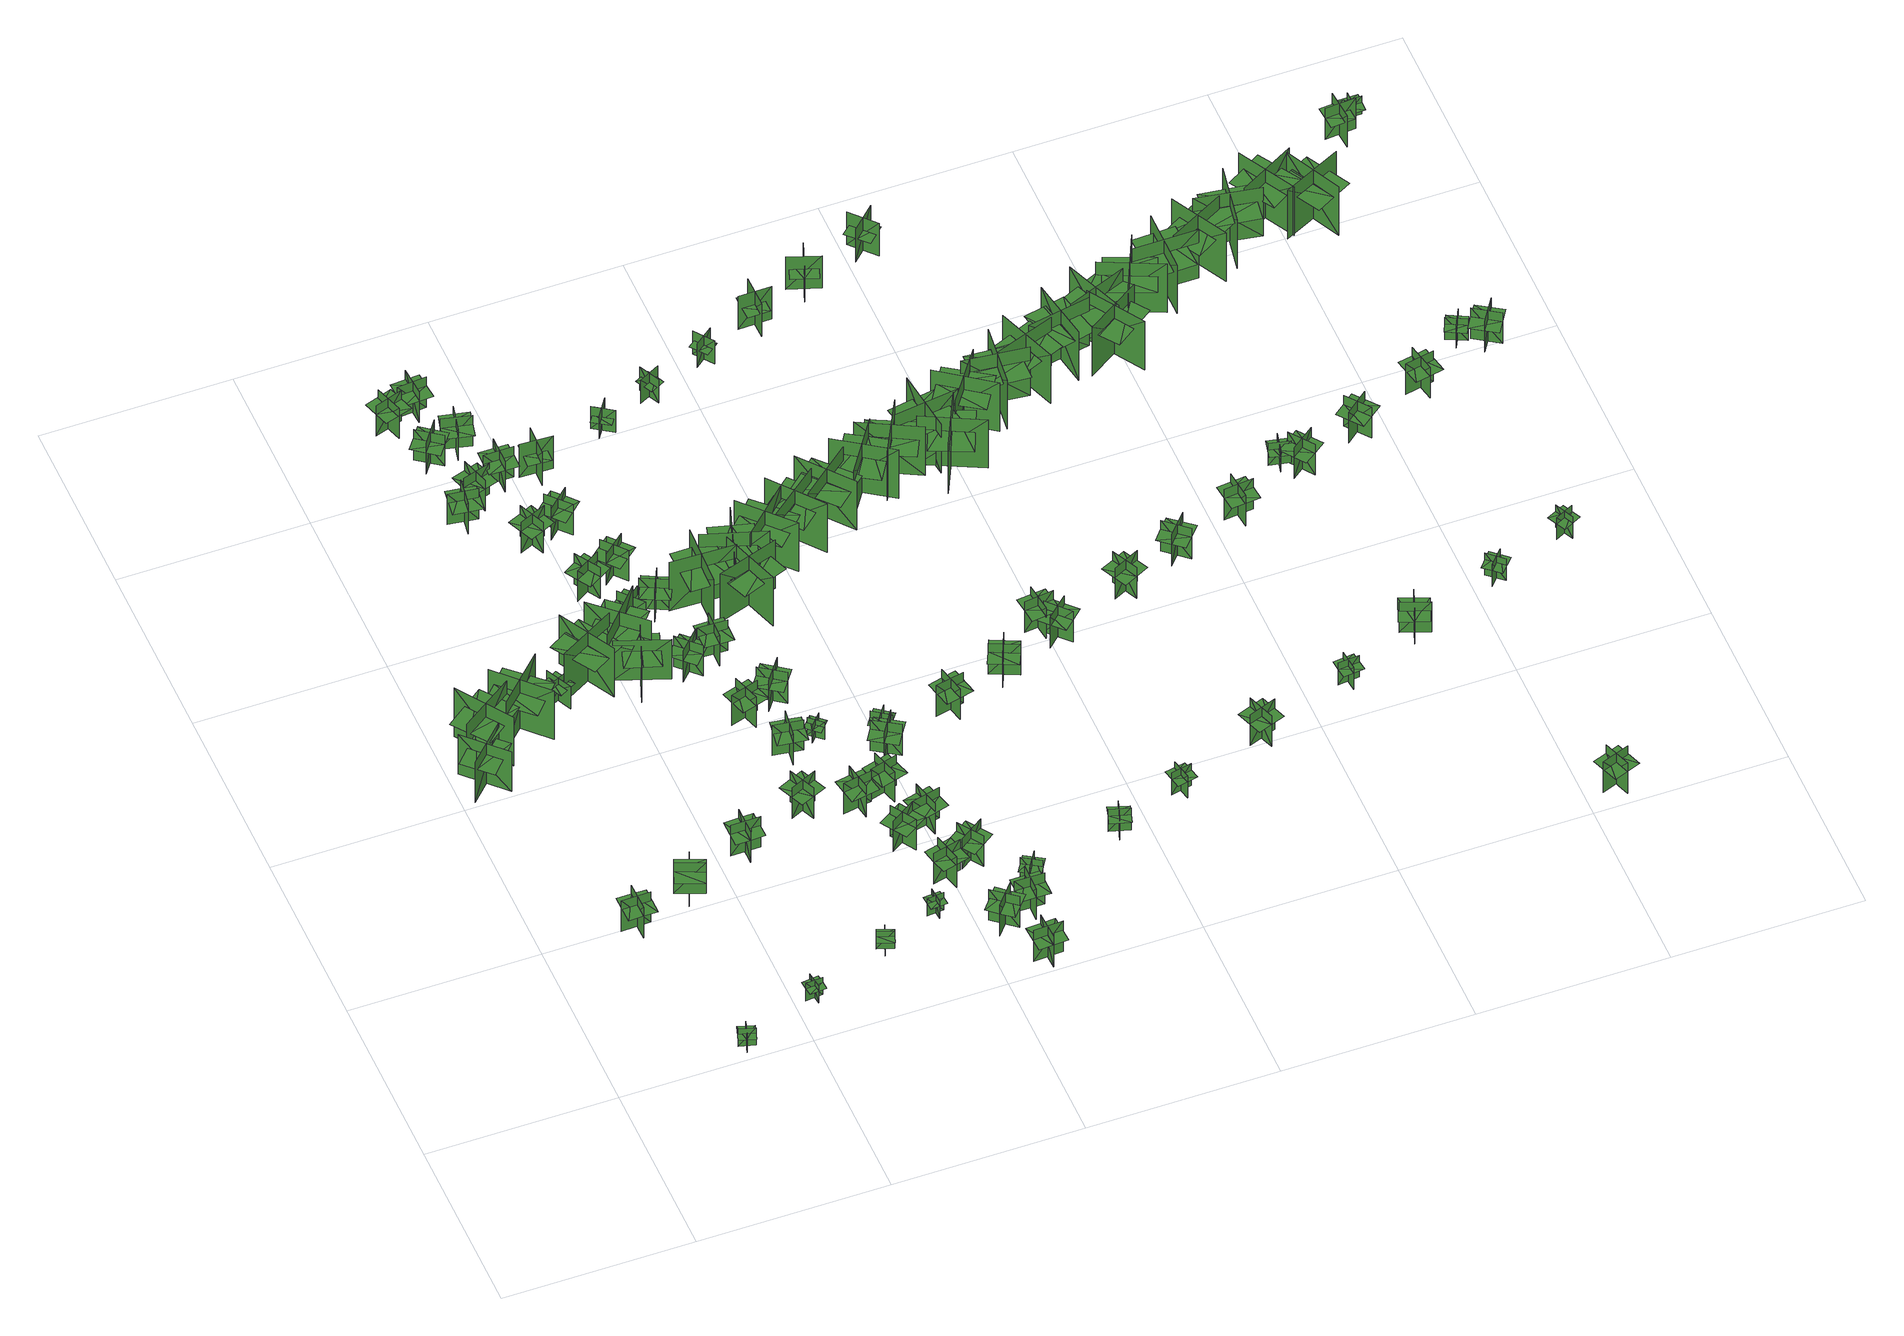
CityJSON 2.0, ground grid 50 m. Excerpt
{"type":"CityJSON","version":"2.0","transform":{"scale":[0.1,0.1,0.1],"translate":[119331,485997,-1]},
"CityObjects":{
"tree1":{"type":"SolitaryVegetationObject","geometry":[{"type":"MultiSurface","lod":"1","boundaries":[[[0,1,2]],[[0,2,3]],[[4,5,6]],[[4,6,7]],[[8,9,10]],[[8,10,11]],[[8,11,12]],[[8,12,13]]]}]},
"tree2":{"type":"SolitaryVegetationObject","geometry":[{"type":"MultiSurface","lod":"1","boundaries":[[[14,15,16]],[[14,16,17]],[[18,19,20]],[[18,20,21]],[[22,23,24]],[[22,24,25]],[[22,25,26]],[[22,26,27]]]}]},
"tree3":{"type":"SolitaryVegetationObject","geometry":[{"type":"MultiSurface","lod":"1","boundaries":[[[28,29,30]],[[28,30,31]],[[32,33,34]],[[32,34,35]],[[36,37,38]],[[36,38,39]],[[36,39,40]],[[36,40,41]]]}]},
"tree4":{"type":"SolitaryVegetationObject","geometry":[{"type":"MultiSurface","lod":"1","boundaries":[[[42,43,44]],[[42,44,45]],[[46,47,48]],[[46,48,49]],[[50,51,52]],[[50,52,53]],[[50,53,54]],[[50,54,55]]]}]},
"tree5":{"type":"SolitaryVegetationObject","geometry":[{"type":"MultiSurface","lod":"1","boundaries":[[[56,57,58]],[[56,58,59]],[[60,61,62]],[[60,62,63]],[[64,65,66]],[[64,66,67]],[[64,67,68]],[[64,68,69]]]}]},
"tree6":{"type":"SolitaryVegetationObject","geometry":[{"type":"MultiSurface","lod":"1","boundaries":[[[70,71,72]],[[70,72,73]],[[74,75,76]],[[74,76,77]],[[78,79,80]],[[78,80,81]],[[78,81,82]],[[78,82,83]]]}]},
"tree7":{"type":"SolitaryVegetationObject","geometry":[{"type":"MultiSurface","lod":"1","boundaries":[[[84,85,86]],[[84,86,87]],[[88,89,90]],[[88,90,91]],[[92,93,94]],[[92,94,95]],[[92,95,96]],[[92,96,97]]]}]},
"tree8":{"type":"SolitaryVegetationObject","geometry":[{"type":"MultiSurface","lod":"1","boundaries":[[[98,99,100]],[[98,100,101]],[[102,103,104]],[[102,104,105]],[[106,107,108]],[[106,108,109]],[[106,109,110]],[[106,110,111]]]}]},
"tree9":{"type":"SolitaryVegetationObject","geometry":[{"type":"MultiSurface","lod":"1","boundaries":[[[112,113,114]],[[112,114,115]],[[116,117,118]],[[116,118,119]],[[120,121,122]],[[120,122,123]],[[120,123,124]],[[120,124,125]]]}]},
"tree10":{"type":"SolitaryVegetationObject","geometry":[{"type":"MultiSurface","lod":"1","boundaries":[[[126,127,128]],[[126,128,129]],[[130,131,132]],[[130,132,133]],[[134,135,136]],[[134,136,137]],[[134,137,138]],[[134,138,139]]]}]},
"tree11":{"type":"SolitaryVegetationObject","geometry":[{"type":"MultiSurface","lod":"1","boundaries":[[[140,141,142]],[[140,142,143]],[[144,145,146]],[[144,146,147]],[[148,149,150]],[[148,150,151]],[[148,151,152]],[[148,152,153]]]}]},
"tree12":{"type":"SolitaryVegetationObject","geometry":[{"type":"MultiSurface","lod":"1","boundaries":[[[154,155,156]],[[154,156,157]],[[158,159,160]],[[158,160,161]],[[162,163,164]],[[162,164,165]],[[162,165,166]],[[162,166,167]]]}]},
"tree13":{"type":"SolitaryVegetationObject","geometry":[{"type":"MultiSurface","lod":"1","boundaries":[[[168,169,170]],[[168,170,171]],[[172,173,174]],[[172,174,175]],[[176,177,178]],[[176,178,179]],[[176,179,180]],[[176,180,181]]]}]},
"tree14":{"type":"SolitaryVegetationObject","geometry":[{"type":"MultiSurface","lod":"1","boundaries":[[[182,183,184]],[[182,184,185]],[[186,187,188]],[[186,188,189]],[[190,191,192]],[[190,192,193]],[[190,193,194]],[[190,194,195]]]}]},
"tree15":{"type":"SolitaryVegetationObject","geometry":[{"type":"MultiSurface","lod":"1","boundaries":[[[196,197,198]],[[196,198,199]],[[200,201,202]],[[200,202,203]],[[204,205,206]],[[204,206,207]],[[204,207,208]],[[204,208,209]]]}]},
"tree16":{"type":"SolitaryVegetationObject","geometry":[{"type":"MultiSurface","lod":"1","boundaries":[[[210,211,212]],[[210,212,213]],[[214,215,216]],[[214,216,217]],[[218,219,220]],[[218,220,221]],[[218,221,222]],[[218,222,223]]]}]},
"tree17":{"type":"SolitaryVegetationObject","geometry":[{"type":"MultiSurface","lod":"1","boundaries":[[[224,225,226]],[[224,226,227]],[[228,229,230]],[[228,230,231]],[[232,233,234]],[[232,234,235]],[[232,235,236]],[[232,236,237]]]}]},
"tree18":{"type":"SolitaryVegetationObject","geometry":[{"type":"MultiSurface","lod":"1","boundaries":[[[238,239,240]],[[238,240,241]],[[242,243,244]],[[242,244,245]],[[246,247,248]],[[246,248,249]],[[246,249,250]],[[246,250,251]]]}]},
"tree19":{"type":"SolitaryVegetationObject","geometry":[{"type":"MultiSurface","lod":"1","boundaries":[[[252,253,254]],[[252,254,255]],[[256,257,258]],[[256,258,259]],[[260,261,262]],[[260,262,263]],[[260,263,264]],[[260,264,265]]]}]},
"tree20":{"type":"SolitaryVegetationObject","geometry":[{"type":"MultiSurface","lod":"1","boundaries":[[[266,267,268]],[[266,268,269]],[[270,271,272]],[[270,272,273]],[[274,275,276]],[[274,276,277]],[[274,277,278]],[[274,278,279]]]}]},
"tree21":{"type":"SolitaryVegetationObject","geometry":[{"type":"MultiSurface","lod":"1","boundaries":[[[280,281,282]],[[280,282,283]],[[284,285,286]],[[284,286,287]],[[288,289,290]],[[288,290,291]],[[288,291,292]],[[288,292,293]]]}]},
"tree22":{"type":"SolitaryVegetationObject","geometry":[{"type":"MultiSurface","lod":"1","boundaries":[[[294,295,296]],[[294,296,297]],[[298,299,300]],[[298,300,301]],[[302,303,304]],[[302,304,305]],[[302,305,306]],[[302,306,307]]]}]},
"tree23":{"type":"SolitaryVegetationObject","geometry":[{"type":"MultiSurface","lod":"1","boundaries":[[[308,309,310]],[[308,310,311]],[[312,313,314]],[[312,314,315]],[[316,317,318]],[[316,318,319]],[[316,319,320]],[[316,320,321]]]}]},
"tree24":{"type":"SolitaryVegetationObject","geometry":[{"type":"MultiSurface","lod":"1","boundaries":[[[322,323,324]],[[322,324,325]],[[326,327,328]],[[326,328,329]],[[330,331,332]],[[330,332,333]],[[330,333,334]],[[330,334,335]]]}]},
"tree25":{"type":"SolitaryVegetationObject","geometry":[{"type":"MultiSurface","lod":"1","boundaries":[[[336,337,338]],[[336,338,339]],[[340,341,342]],[[340,342,343]],[[344,345,346]],[[344,346,347]],[[344,347,348]],[[344,348,349]]]}]},
"tree26":{"type":"SolitaryVegetationObject","geometry":[{"type":"MultiSurface","lod":"1","boundaries":[[[350,351,352]],[[350,352,353]],[[354,355,356]],[[354,356,357]],[[358,359,360]],[[358,360,361]],[[358,361,362]],[[358,362,363]]]}]},
"tree27":{"type":"SolitaryVegetationObject","geometry":[{"type":"MultiSurface","lod":"1","boundaries":[[[364,365,366]],[[364,366,367]],[[368,369,370]],[[368,370,371]],[[372,373,374]],[[372,374,375]],[[372,375,376]],[[372,376,377]]]}]},
"tree28":{"type":"SolitaryVegetationObject","geometry":[{"type":"MultiSurface","lod":"1","boundaries":[[[378,379,380]],[[378,380,381]],[[382,383,384]],[[382,384,385]],[[386,387,388]],[[386,388,389]],[[386,389,390]],[[386,390,391]]]}]},
"tree29":{"type":"SolitaryVegetationObject","geometry":[{"type":"MultiSurface","lod":"1","boundaries":[[[392,393,394]],[[392,394,395]],[[396,397,398]],[[396,398,399]],[[400,401,402]],[[400,402,403]],[[400,403,404]],[[400,404,405]]]}]},
"tree30":{"type":"SolitaryVegetationObject","geometry":[{"type":"MultiSurface","lod":"1","boundaries":[[[406,407,408]],[[406,408,409]],[[410,411,412]],[[410,412,413]],[[414,415,416]],[[414,416,417]],[[414,417,418]],[[414,418,419]]]}]},
"tree31":{"type":"SolitaryVegetationObject","geometry":[{"type":"MultiSurface","lod":"1","boundaries":[[[420,421,422]],[[420,422,423]],[[424,425,426]],[[424,426,427]],[[428,429,430]],[[428,430,431]],[[428,431,432]],[[428,432,433]]]}]},
"tree32":{"type":"SolitaryVegetationObject","geometry":[{"type":"MultiSurface","lod":"1","boundaries":[[[434,435,436]],[[434,436,437]],[[438,439,440]],[[438,440,441]],[[442,443,444]],[[442,444,445]],[[442,445,446]],[[442,446,447]]]}]},
"tree33":{"type":"SolitaryVegetationObject","geometry":[{"type":"MultiSurface","lod":"1","boundaries":[[[448,449,450]],[[448,450,451]],[[452,453,454]],[[452,454,455]],[[456,457,458]],[[456,458,459]],[[456,459,460]],[[456,460,461]]]}]},
"tree34":{"type":"SolitaryVegetationObject","geometry":[{"type":"MultiSurface","lod":"1","boundaries":[[[462,463,464]],[[462,464,465]],[[466,467,468]],[[466,468,469]],[[470,471,472]],[[470,472,473]],[[470,473,474]],[[470,474,475]]]}]},
"tree35":{"type":"SolitaryVegetationObject","geometry":[{"type":"MultiSurface","lod":"1","boundaries":[[[476,477,478]],[[476,478,479]],[[480,481,482]],[[480,482,483]],[[484,485,486]],[[484,486,487]],[[484,487,488]],[[484,488,489]]]}]},
"tree36":{"type":"SolitaryVegetationObject","geometry":[{"type":"MultiSurface","lod":"1","boundaries":[[[490,491,492]],[[490,492,493]],[[494,495,496]],[[494,496,497]],[[498,499,500]],[[498,500,501]],[[498,501,502]],[[498,502,503]]]}]},
"tree37":{"type":"SolitaryVegetationObject","geometry":[{"type":"MultiSurface","lod":"1","boundaries":[[[504,505,506]],[[504,506,507]],[[508,509,510]],[[508,510,511]],[[512,513,514]],[[512,514,515]],[[512,515,516]],[[512,516,517]]]}]},
"tree38":{"type":"SolitaryVegetationObject","geometry":[{"type":"MultiSurface","lod":"1","boundaries":[[[518,519,520]],[[518,520,521]],[[522,523,524]],[[522,524,525]],[[526,527,528]],[[526,528,529]],[[526,529,530]],[[526,530,531]]]}]},
"tree39":{"type":"SolitaryVegetationObject","geometry":[{"type":"MultiSurface","lod":"1","boundaries":[[[532,533,534]],[[532,534,535]],[[536,537,538]],[[536,538,539]],[[540,541,542]],[[540,542,543]],[[540,543,544]],[[540,544,545]]]}]},
"tree40":{"type":"SolitaryVegetationObject","geometry":[{"type":"MultiSurface","lod":"1","boundaries":[[[546,547,548]],[[546,548,549]],[[550,551,552]],[[550,552,553]],[[554,555,556]],[[554,556,557]],[[554,557,558]],[[554,558,559]]]}]},
"tree41":{"type":"SolitaryVegetationObject","geometry":[{"type":"MultiSurface","lod":"1","boundaries":[[[560,561,562]],[[560,562,563]],[[564,565,566]],[[564,566,567]],[[568,569,570]],[[568,570,571]],[[568,571,572]],[[568,572,573]]]}]},
"tree42":{"type":"SolitaryVegetationObject","geometry":[{"type":"MultiSurface","lod":"1","boundaries":[[[574,575,576]],[[574,576,577]],[[578,579,580]],[[578,580,581]],[[582,583,584]],[[582,584,585]],[[582,585,586]],[[582,586,587]]]}]},
"tree43":{"type":"SolitaryVegetationObject","geometry":[{"type":"MultiSurface","lod":"1","boundaries":[[[588,589,590]],[[588,590,591]],[[592,593,594]],[[592,594,595]],[[596,597,598]],[[596,598,599]],[[596,599,600]],[[596,600,601]]]}]},
"tree44":{"type":"SolitaryVegetationObject","geometry":[{"type":"MultiSurface","lod":"1","boundaries":[[[602,603,604]],[[602,604,605]],[[606,607,608]],[[606,608,609]],[[610,611,612]],[[610,612,613]],[[610,613,614]],[[610,614,615]]]}]},
"tree45":{"type":"SolitaryVegetationObject","geometry":[{"type":"MultiSurface","lod":"1","boundaries":[[[616,617,618]],[[616,618,619]],[[620,621,622]],[[620,622,623]],[[624,625,626]],[[624,626,627]],[[624,627,628]],[[624,628,629]]]}]},
"tree46":{"type":"SolitaryVegetationObject","geometry":[{"type":"MultiSurface","lod":"1","boundaries":[[[630,631,632]],[[630,632,633]],[[634,635,636]],[[634,636,637]],[[638,639,640]],[[638,640,641]],[[638,641,642]],[[638,642,643]]]}]},
"tree47":{"type":"SolitaryVegetationObject","geometry":[{"type":"MultiSurface","lod":"1","boundaries":[[[644,645,646]],[[644,646,647]],[[648,649,650]],[[648,650,651]],[[652,653,654]],[[652,654,655]],[[652,655,656]],[[652,656,657]]]}]},
"tree48":{"type":"SolitaryVegetationObject","geometry":[{"type":"MultiSurface","lod":"1","boundaries":[[[658,659,660]],[[658,660,661]],[[662,663,664]],[[662,664,665]],[[666,667,668]],[[666,668,669]],[[666,669,670]],[[666,670,671]]]}]},
"tree49":{"type":"SolitaryVegetationObject","geometry":[{"type":"MultiSurface","lod":"1","boundaries":[[[672,673,674]],[[672,674,675]],[[676,677,678]],[[676,678,679]],[[680,681,682]],[[680,682,683]],[[680,683,684]],[[680,684,685]]]}]},
"tree50":{"type":"SolitaryVegetationObject","geometry":[{"type":"MultiSurface","lod":"1","boundaries":[[[686,687,688]],[[686,688,689]],[[690,691,692]],[[690,692,693]],[[694,695,696]],[[694,696,697]],[[694,697,698]],[[694,698,699]]]}]},
"tree51":{"type":"SolitaryVegetationObject","geometry":[{"type":"MultiSurface","lod":"1","boundaries":[[[700,701,702]],[[700,702,703]],[[704,705,706]],[[704,706,707]],[[708,709,710]],[[708,710,711]],[[708,712,713]],[[708,713,709]]]}]},
"tree52":{"type":"SolitaryVegetationObject","geometry":[{"type":"MultiSurface","lod":"1","boundaries":[[[714,715,716]],[[714,716,717]],[[718,719,720]],[[718,720,721]],[[722,723,724]],[[722,724,725]],[[722,725,726]],[[722,726,727]]]}]},
"tree53":{"type":"SolitaryVegetationObject","geometry":[{"type":"MultiSurface","lod":"1","boundaries":[[[728,729,730]],[[728,730,731]],[[732,733,734]],[[732,734,735]],[[736,737,738]],[[736,738,739]],[[736,739,740]],[[736,740,741]]]}]},
"tree54":{"type":"SolitaryVegetationObject","geometry":[{"type":"MultiSurface","lod":"1","boundaries":[[[742,743,744]],[[742,744,745]],[[746,747,748]],[[746,748,749]],[[750,751,752]],[[750,752,753]],[[750,753,754]],[[750,754,755]]]}]},
"tree55":{"type":"SolitaryVegetationObject","geometry":[{"type":"MultiSurface","lod":"1","boundaries":[[[756,757,758]],[[756,758,759]],[[760,761,762]],[[760,762,763]],[[764,765,766]],[[764,766,767]],[[764,767,768]],[[764,768,769]]]}]},
"tree56":{"type":"SolitaryVegetationObject","geometry":[{"type":"MultiSurface","lod":"1","boundaries":[[[770,771,772]],[[770,772,773]],[[774,775,776]],[[774,776,777]],[[778,779,780]],[[778,780,781]],[[778,781,782]],[[778,782,783]]]}]},
"tree57":{"type":"SolitaryVegetationObject","geometry":[{"type":"MultiSurface","lod":"1","boundaries":[[[784,785,786]],[[784,786,787]],[[788,789,790]],[[788,790,791]],[[792,793,794]],[[792,794,795]],[[792,795,796]],[[792,796,797]]]}]},
"tree58":{"type":"SolitaryVegetationObject","geometry":[{"type":"MultiSurface","lod":"1","boundaries":[[[798,799,800]],[[798,800,801]],[[802,803,804]],[[802,804,805]],[[806,807,808]],[[806,808,809]],[[806,809,810]],[[806,810,811]]]}]},
"tree59":{"type":"SolitaryVegetationObject","geometry":[{"type":"MultiSurface","lod":"1","boundaries":[[[812,813,814]],[[812,814,815]],[[816,817,818]],[[816,818,819]],[[820,821,822]],[[820,822,823]],[[820,823,824]],[[820,824,825]]]}]},
"tree60":{"type":"SolitaryVegetationObject","geometry":[{"type":"MultiSurface","lod":"1","boundaries":[[[826,827,828]],[[826,828,829]],[[830,831,832]],[[830,832,833]],[[834,835,836]],[[834,836,837]],[[834,837,838]],[[834,838,839]]]}]},
"tree61":{"type":"SolitaryVegetationObject","geometry":[{"type":"MultiSurface","lod":"1","boundaries":[[[840,841,842]],[[840,842,843]],[[844,845,846]],[[844,846,847]],[[848,849,850]],[[848,850,851]],[[848,851,852]],[[848,852,853]]]}]},
"tree62":{"type":"SolitaryVegetationObject","geometry":[{"type":"MultiSurface","lod":"1","boundaries":[[[854,855,856]],[[854,856,857]],[[858,859,860]],[[858,860,861]],[[862,863,864]],[[862,864,865]],[[862,865,866]],[[862,866,867]]]}]},
"tree63":{"type":"SolitaryVegetationObject","geometry":[{"type":"MultiSurface","lod":"1","boundaries":[[[868,869,870]],[[868,870,871]],[[872,873,874]],[[872,874,875]],[[876,877,878]],[[876,878,879]],[[876,879,880]],[[876,880,881]]]}]},
"tree64":{"type":"SolitaryVegetationObject","geometry":[{"type":"MultiSurface","lod":"1","boundaries":[[[882,883,884]],[[882,884,885]],[[886,887,888]],[[886,888,889]],[[890,891,892]],[[890,892,893]],[[890,893,894]],[[890,894,895]]]}]},
"tree65":{"type":"SolitaryVegetationObject","geometry":[{"type":"MultiSurface","lod":"1","boundaries":[[[896,897,898]],[[896,898,899]],[[900,901,902]],[[900,902,903]],[[904,905,906]],[[904,906,907]],[[904,907,908]],[[904,908,909]]]}]},
"tree66":{"type":"SolitaryVegetationObject","geometry":[{"type":"MultiSurface","lod":"1","boundaries":[[[910,911,912]],[[910,912,913]],[[914,915,916]],[[914,916,917]],[[918,919,920]],[[918,920,921]],[[918,921,922]],[[918,922,923]]]}]},
"tree67":{"type":"SolitaryVegetationObject","geometry":[{"type":"MultiSurface","lod":"1","boundaries":[[[924,925,926]],[[924,926,927]],[[928,929,930]],[[928,930,931]],[[932,933,934]],[[932,934,935]],[[932,935,936]],[[932,936,937]]]}]},
"tree68":{"type":"SolitaryVegetationObject","geometry":[{"type":"MultiSurface","lod":"1","boundaries":[[[938,939,940]],[[938,940,941]],[[942,943,944]],[[942,944,945]],[[946,947,948]],[[946,948,949]],[[946,949,950]],[[946,950,951]]]}]},
"tree69":{"type":"SolitaryVegetationObject","geometry":[{"type":"MultiSurface","lod":"1","boundaries":[[[952,953,954]],[[952,954,955]],[[956,957,958]],[[956,958,959]],[[960,961,962]],[[960,962,963]],[[960,963,964]],[[960,964,965]]]}]},
"tree70":{"type":"SolitaryVegetationObject","geometry":[{"type":"MultiSurface","lod":"1","boundaries":[[[966,967,968]],[[966,968,969]],[[970,971,972]],[[970,972,973]],[[974,975,976]],[[974,976,977]],[[974,977,978]],[[974,978,979]]]}]},
"tree71":{"type":"SolitaryVegetationObject","geometry":[{"type":"MultiSurface","lod":"1","boundaries":[[[980,981,982]],[[980,982,983]],[[984,985,986]],[[984,986,987]],[[988,989,990]],[[988,990,991]],[[988,991,992]],[[988,992,993]]]}]},
"tree72":{"type":"SolitaryVegetationObject","geometry":[{"type":"MultiSurface","lod":"1","boundaries":[[[994,995,996]],[[994,996,997]],[[998,999,1000]],[[998,1000,1001]],[[1002,1003,1004]],[[1002,1004,1005]],[[1002,1005,1006]],[[1002,1006,1007]]]}]},
"tree73":{"type":"SolitaryVegetationObject","geometry":[{"type":"MultiSurface","lod":"1","boundaries":[[[1008,1009,1010]],[[1008,1010,1011]],[[1012,1013,1014]],[[1012,1014,1015]],[[1016,1017,1018]],[[1016,1018,1019]],[[1016,1019,1020]],[[1016,1020,1021]]]}]},
"tree74":{"type":"SolitaryVegetationObject","geometry":[{"type":"MultiSurface","lod":"1","boundaries":[[[1022,1023,1024]],[[1022,1024,1025]],[[1026,1027,1028]],[[1026,1028,1029]],[[1030,1031,1032]],[[1030,1032,1033]],[[1030,1033,1034]],[[1030,1034,1035]]]}]},
"tree75":{"type":"SolitaryVegetationObject","geometry":[{"type":"MultiSurface","lod":"1","boundaries":[[[1036,1037,1038]],[[1036,1038,1039]],[[1040,1041,1042]],[[1040,1042,1043]],[[1044,1045,1046]],[[1044,1046,1047]],[[1044,1047,1048]],[[1044,1048,1049]]]}]},
"tree76":{"type":"SolitaryVegetationObject","geometry":[{"type":"MultiSurface","lod":"1","boundaries":[[[1050,1051,1052]],[[1050,1052,1053]],[[1054,1055,1056]],[[1054,1056,1057]],[[1058,1059,1060]],[[1058,1060,1061]],[[1058,1061,1062]],[[1058,1062,1063]]]}]},
"tree77":{"type":"SolitaryVegetationObject","geometry":[{"type":"MultiSurface","lod":"1","boundaries":[[[1064,1065,1066]],[[1064,1066,1067]],[[1068,1069,1070]],[[1068,1070,1071]],[[1072,1073,1074]],[[1072,1074,1075]],[[1072,1075,1076]],[[1072,1076,1077]]]}]},
"tree78":{"type":"SolitaryVegetationObject","geometry":[{"type":"MultiSurface","lod":"1","boundaries":[[[1078,1079,1080]],[[1078,1080,1081]],[[1082,1083,1084]],[[1082,1084,1085]],[[1086,1087,1088]],[[1086,1088,1089]],[[1086,1089,1090]],[[1086,1090,1091]]]}]},
"tree79":{"type":"SolitaryVegetationObject","geometry":[{"type":"MultiSurface","lod":"1","boundaries":[[[1092,1093,1094]],[[1092,1094,1095]],[[1096,1097,1098]],[[1096,1098,1099]],[[1100,1101,1102]],[[1100,1102,1103]],[[1100,1103,1104]],[[1100,1104,1105]]]}]},
"tree80":{"type":"SolitaryVegetationObject","geometry":[{"type":"MultiSurface","lod":"1","boundaries":[[[1106,1107,1108]],[[1106,1108,1109]],[[1110,1111,1112]],[[1110,1112,1113]],[[1114,1115,1116]],[[1114,1116,1117]],[[1114,1117,1118]],[[1114,1118,1119]]]}]},
"tree81":{"type":"SolitaryVegetationObject","geometry":[{"type":"MultiSurface","lod":"1","boundaries":[[[1120,1121,1122]],[[1120,1122,1123]],[[1124,1125,1126]],[[1124,1126,1127]],[[1128,1129,1130]],[[1128,1130,1131]],[[1128,1131,1132]],[[1128,1132,1133]]]}]},
"tree82":{"type":"SolitaryVegetationObject","geometry":[{"type":"MultiSurface","lod":"1","boundaries":[[[1134,1135,1136]],[[1134,1136,1137]],[[1138,1139,1140]],[[1138,1140,1141]],[[1142,1143,1144]],[[1142,1144,1145]],[[1142,1145,1146]],[[1142,1146,1147]]]}]},
"tree83":{"type":"SolitaryVegetationObject","geometry":[{"type":"MultiSurface","lod":"1","boundaries":[[[1148,1149,1150]],[[1148,1150,1151]],[[1152,1153,1154]],[[1152,1154,1155]],[[1156,1157,1158]],[[1156,1158,1159]],[[1156,1159,1160]],[[1156,1160,1161]]]}]},
"tree84":{"type":"SolitaryVegetationObject","geometry":[{"type":"MultiSurface","lod":"1","boundaries":[[[1162,1163,1164]],[[1162,1164,1165]],[[1166,1167,1168]],[[1166,1168,1169]],[[1170,1171,1172]],[[1170,1172,1173]],[[1170,1173,1174]],[[1170,1174,1175]]]}]},
"tree85":{"type":"SolitaryVegetationObject","geometry":[{"type":"MultiSurface","lod":"1","boundaries":[[[1176,1177,1178]],[[1176,1178,1179]],[[1180,1181,1182]],[[1180,1182,1183]],[[1184,1185,1186]],[[1184,1186,1187]],[[1184,1187,1188]],[[1184,1188,1189]]]}]},
"tree86":{"type":"SolitaryVegetationObject","geometry":[{"type":"MultiSurface","lod":"1","boundaries":[[[1190,1191,1192]],[[1190,1192,1193]],[[1194,1195,1196]],[[1194,1196,1197]],[[1198,1199,1200]],[[1198,1200,1201]],[[1198,1201,1202]],[[1198,1202,1203]]]}]},
"tree87":{"type":"SolitaryVegetationObject","geometry":[{"type":"MultiSurface","lod":"1","boundaries":[[[1204,1205,1206]],[[1204,1206,1207]],[[1208,1209,1210]],[[1208,1210,1211]],[[1212,1213,1214]],[[1212,1214,1215]],[[1212,1215,1216]],[[1212,1216,1217]]]}]},
"tree88":{"type":"SolitaryVegetationObject","geometry":[{"type":"MultiSurface","lod":"1","boundaries":[[[1218,1219,1220]],[[1218,1220,1221]],[[1222,1223,1224]],[[1222,1224,1225]],[[1226,1227,1228]],[[1226,1228,1229]],[[1226,1229,1230]],[[1226,1230,1231]]]}]},
"tree89":{"type":"SolitaryVegetationObject","geometry":[{"type":"MultiSurface","lod":"1","boundaries":[[[1232,1233,1234]],[[1232,1234,1235]],[[1236,1237,1238]],[[1236,1238,1239]],[[1240,1241,1242]],[[1240,1242,1243]],[[1240,1243,1244]],[[1240,1244,1245]]]}]},
"tree90":{"type":"SolitaryVegetationObject","geometry":[{"type":"MultiSurface","lod":"1","boundaries":[[[1246,1247,1248]],[[1246,1248,1249]],[[1250,1251,1252]],[[1250,1252,1253]],[[1254,1255,1256]],[[1254,1256,1257]],[[1254,1257,1258]],[[1254,1258,1259]]]}]},
"tree91":{"type":"SolitaryVegetationObject","geometry":[{"type":"MultiSurface","lod":"1","boundaries":[[[1260,1261,1262]],[[1260,1262,1263]],[[1264,1265,1266]],[[1264,1266,1267]],[[1268,1269,1270]],[[1268,1270,1271]],[[1268,1271,1272]],[[1268,1272,1273]]]}]},
"tree92":{"type":"SolitaryVegetationObject","geometry":[{"type":"MultiSurface","lod":"1","boundaries":[[[1274,1275,1276]],[[1274,1276,1277]],[[1278,1279,1280]],[[1278,1280,1281]],[[1282,1283,1284]],[[1282,1284,1285]],[[1282,1285,1286]],[[1282,1286,1287]]]}]},
"tree93":{"type":"SolitaryVegetationObject","geometry":[{"type":"MultiSurface","lod":"1","boundaries":[[[1288,1289,1290]],[[1288,1290,1291]],[[1292,1293,1294]],[[1292,1294,1295]],[[1296,1297,1298]],[[1296,1298,1299]],[[1296,1299,1300]],[[1296,1300,1301]]]}]},
"tree94":{"type":"SolitaryVegetationObject","geometry":[{"type":"MultiSurface","lod":"1","boundaries":[[[1302,1303,1304]],[[1302,1304,1305]],[[1306,1307,1308]],[[1306,1308,1309]],[[1310,1311,1312]],[[1310,1312,1313]],[[1310,1313,1314]],[[1310,1314,1315]]]}]},
"tree95":{"type":"SolitaryVegetationObject","geometry":[{"type":"MultiSurface","lod":"1","boundaries":[[[1316,1317,1318]],[[1316,1318,1319]],[[1320,1321,1322]],[[1320,1322,1323]],[[1324,1325,1326]],[[1324,1326,1327]],[[1324,1327,1328]],[[1324,1328,1329]]]}]},
"tree96":{"type":"SolitaryVegetationObject","geometry":[{"type":"MultiSurface","lod":"1","boundaries":[[[1330,1331,1332]],[[1330,1332,1333]],[[1334,1335,1336]],[[1334,1336,1337]],[[1338,1339,1340]],[[1338,1340,1341]],[[1338,1341,1342]],[[1338,1342,1343]]]}]},
"tree97":{"type":"SolitaryVegetationObject","geometry":[{"type":"MultiSurface","lod":"1","boundaries":[[[1344,1345,1346]],[[1344,1346,1347]],[[1348,1349,1350]],[[1348,1350,1351]],[[1352,1353,1354]],[[1352,1354,1355]],[[1352,1355,1356]],[[1352,1356,1357]]]}]},
"tree98":{"type":"SolitaryVegetationObject","geometry":[{"type":"MultiSurface","lod":"1","boundaries":[[[1358,1359,1360]],[[1358,1360,1361]],[[1362,1363,1364]],[[1362,1364,1365]],[[1366,1367,1368]],[[1366,1368,1369]],[[1366,1369,1370]],[[1366,1370,1371]]]}]}
},
"vertices":[
[322,41,20],[364,28,20],[364,28,81],[322,41,81],[335,15,20],[348,57,20],[348,57,81],[335,15,81],[335,15,64],[357,8,64],[370,51,64],[348,57,64],[327,64,64],[314,21,64],
[278,495,15],[201,494,15],[201,494,122],[278,495,122],[242,531,15],[243,454,15],[243,454,122],[242,531,122],[242,531,92],[203,531,92],[204,453,92],[243,454,92],[281,454,92],[280,531,92],
[31,1010,15],[131,1109,15],[131,1109,155],[31,1010,155],[125,1010,15],[125,1010,155],[27,1110,155],[27,1110,15],[40,1019,118],[74,987,118],[148,1067,118],[114,1099,118],[80,1131,118],[6,1051,118],
[47,1105,15],[188,1202,15],[188,1202,186],[47,1105,186],[160,1085,15],[160,1085,186],[63,1226,186],[63,1226,15],[59,1114,141],[94,1068,141],[200,1149,141],[166,1194,141],[132,1239,141],[25,1159,141],
[410,581,15],[382,509,15],[382,509,123],[410,581,123],[363,561,15],[435,532,15],[435,532,123],[363,561,123],[363,561,93],[349,524,93],[421,496,93],[435,532,93],[449,569,93],[377,597,93],
[161,1252,15],[281,1130,15],[281,1130,186],[161,1252,186],[161,1137,15],[161,1137,186],[283,1257,186],[283,1257,15],[171,1241,141],[132,1200,141],[230,1108,141],[269,1150,141],[308,1192,141],[210,1283,141],
[552,100,20],[547,144,20],[547,144,81],[552,100,81],[571,122,20],[526,118,20],[526,118,81],[571,122,81],[571,122,64],[568,144,64],[524,140,64],[526,118,64],[529,96,64],[573,100,64],
[320,1275,18],[353,1205,18],[353,1205,96],[320,1275,96],[303,1225,18],[303,1225,96],[373,1259,96],[373,1259,18],[323,1268,76],[300,1256,76],[328,1203,76],[351,1215,76],[374,1227,76],[345,1281,76],
[534,623,16],[611,624,16],[611,624,124],[534,623,124],[570,586,16],[570,664,16],[570,664,124],[570,586,124],[570,586,94],[609,587,94],[608,664,94],[570,664,94],[531,663,94],[532,586,94],
[465,1204,16],[382,1353,16],[382,1353,187],[465,1204,187],[496,1315,16],[496,1315,187],[347,1232,187],[347,1232,16],[458,1218,142],[507,1247,142],[436,1361,142],[388,1331,142],[339,1301,142],[410,1188,142],
[771,224,20],[755,183,20],[755,183,82],[771,224,82],[744,212,20],[786,197,20],[786,197,82],[744,212,82],[744,212,65],[736,192,65],[778,176,65],[786,197,65],[793,217,65],[752,233,65],
[376,1857,18],[299,1867,18],[299,1867,125],[376,1857,125],[345,1898,18],[335,1821,18],[335,1821,125],[345,1898,125],[345,1898,95],[306,1903,95],[296,1826,95],[335,1821,95],[373,1816,95],[383,1893,95],
[464,1249,16],[580,1375,16],[580,1375,187],[464,1249,187],[579,1254,16],[579,1254,187],[453,1370,187],[453,1370,16],[474,1260,141],[518,1223,141],[604,1325,141],[560,1362,141],[517,1399,141],[431,1297,141],
[565,1293,19],[518,1161,19],[518,1161,159],[565,1293,159],[480,1252,19],[480,1252,159],[612,1205,159],[612,1205,19],[560,1281,122],[516,1295,122],[484,1190,122],[528,1177,122],[573,1163,122],[605,1267,122],
[268,2236,25],[292,2162,25],[292,2162,132],[268,2236,132],[244,2190,25],[318,2214,25],[318,2214,132],[244,2190,132],[244,2190,102],[256,2153,102],[330,2177,102],[318,2214,102],[306,2251,102],[232,2227,102],
[311,2035,22],[357,2097,22],[357,2097,130],[311,2035,130],[362,2042,22],[300,2088,22],[300,2088,130],[362,2042,130],[362,2042,99],[385,2073,99],[323,2119,99],[300,2088,99],[277,2057,99],[339,2011,99],
[714,681,18],[784,713,18],[784,713,125],[714,681,125],[762,662,18],[730,733,18],[730,733,125],[762,662,125],[762,662,95],[797,678,95],[766,749,95],[730,733,95],[695,718,95],[726,647,95],
[357,1907,9],[431,1930,9],[431,1930,117],[357,1907,117],[402,1883,9],[379,1957,9],[379,1957,117],[402,1883,117],[402,1883,86],[439,1894,86],[416,1968,86],[379,1957,86],[342,1945,86],[365,1871,86],
[429,1715,20],[500,1746,20],[500,1746,128],[429,1715,128],[477,1696,20],[446,1767,20],[446,1767,128],[477,1696,128],[477,1696,98],[512,1712,98],[481,1782,98],[446,1767,98],[410,1751,98],[441,1680,98],
[551,1513,16],[511,1579,16],[511,1579,124],[551,1513,124],[563,1563,16],[497,1523,16],[497,1523,124],[563,1563,124],[563,1563,93],[543,1596,93],[477,1556,93],[497,1523,93],[517,1490,93],[583,1530,93],
[921,247,21],[917,291,21],[917,291,82],[921,247,82],[940,270,21],[896,266,21],[896,266,82],[940,270,82],[940,270,65],[938,292,65],[894,288,65],[896,266,65],[898,244,65],[942,248,65],
[611,1426,15],[553,1375,15],[553,1375,123],[611,1426,123],[560,1430,15],[611,1371,15],[611,1371,123],[560,1430,123],[560,1430,92],[531,1404,92],[582,1346,92],[611,1371,92],[640,1397,92],[589,1455,92],
[357,2196,21],[352,2273,21],[352,2273,129],[357,2196,129],[391,2235,21],[314,2229,21],[314,2229,129],[391,2235,129],[391,2235,99],[388,2273,99],[311,2268,99],[314,2229,99],[316,2191,99],[394,2196,99],
[636,1189,16],[690,1244,16],[690,1244,124],[636,1189,124],[687,1189,16],[632,1243,16],[632,1243,124],[687,1189,124],[687,1189,93],[714,1217,93],[659,1271,93],[632,1243,93],[605,1215,93],[660,1161,93],
[416,2123,21],[399,2048,21],[399,2048,129],[416,2123,129],[372,2096,21],[448,2079,21],[448,2079,129],[372,2096,129],[372,2096,98],[364,2059,98],[439,2041,98],[448,2079,98],[457,2117,98],[381,2134,98],
[764,1035,19],[690,1012,19],[690,1012,126],[764,1035,126],[719,1059,19],[742,985,19],[742,985,126],[719,1059,126],[719,1059,96],[682,1048,96],[705,974,96],[742,985,96],[779,997,96],[756,1071,96],
[465,1912,21],[465,1990,21],[465,1990,129],[465,1912,129],[502,1949,21],[424,1949,21],[424,1949,129],[502,1949,129],[502,1949,99],[501,1987,99],[424,1987,99],[424,1949,99],[424,1910,99],[502,1910,99],
[821,876,18],[744,887,18],[744,887,125],[821,876,125],[790,918,18],[780,841,18],[780,841,125],[790,918,125],[790,918,95],[752,923,95],[741,846,95],[780,841,95],[818,836,95],[828,912,95],
[514,1784,16],[567,1727,16],[567,1727,124],[514,1784,124],[512,1732,16],[569,1785,16],[569,1785,124],[512,1732,124],[512,1732,94],[538,1704,94],[595,1756,94],[569,1785,94],[543,1813,94],[486,1761,94],
[881,622,16],[867,698,16],[867,698,124],[881,622,124],[910,664,16],[834,650,16],[834,650,124],[910,664,124],[910,664,94],[903,702,94],[827,688,94],[834,650,94],[841,612,94],[917,626,94],
[583,1597,18],[634,1538,18],[634,1538,126],[583,1597,126],[579,1546,18],[638,1596,18],[638,1596,126],[579,1546,126],[579,1546,95],[604,1516,95],[663,1567,95],[638,1596,95],[613,1626,95],[554,1575,95],
[911,543,17],[952,478,17],[952,478,124],[911,543,124],[899,493,17],[964,534,17],[964,534,124],[899,493,124],[899,493,94],[920,460,94],[985,502,94],[964,534,94],[943,567,94],[878,525,94],
[694,1416,15],[624,1449,15],[624,1449,123],[694,1416,123],[677,1464,15],[644,1394,15],[644,1394,123],[677,1464,123],[677,1464,93],[642,1481,93],[609,1411,93],[644,1394,93],[679,1378,93],[712,1448,93],
[977,403,18],[996,328,18],[996,328,126],[977,403,126],[950,359,18],[1025,378,18],[1025,378,126],[950,359,126],[950,359,96],[960,322,96],[1035,341,96],[1025,378,96],[1016,416,96],[941,397,96],
[770,1240,21],[693,1242,21],[693,1242,129],[770,1240,129],[735,1277,21],[733,1200,21],[733,1200,129],[735,1277,129],[735,1277,99],[696,1278,99],[694,1201,99],[733,1200,99],[772,1199,99],[774,1276,99],
[1088,153,19],[1029,202,19],[1029,202,127],[1088,153,127],[1084,204,19],[1034,144,19],[1034,144,127],[1084,204,127],[1084,204,97],[1054,229,97],[1005,169,97],[1034,144,97],[1064,120,97],[1114,179,97],
[790,1024,17],[836,1087,17],[836,1087,125],[790,1024,125],[841,1032,17],[779,1077,17],[779,1077,125],[841,1032,125],[841,1032,95],[864,1063,95],[801,1109,95],[779,1077,95],[756,1046,95],[819,1001,95],
[1079,38,19],[1156,42,19],[1156,42,127],[1079,38,127],[1117,3,19],[1113,80,19],[1113,80,127],[1117,3,127],[1117,3,96],[1156,5,96],[1151,82,96],[1113,80,96],[1074,78,96],[1078,1,96],
[848,921,15],[881,892,15],[881,892,76],[848,921,76],[849,892,15],[879,925,15],[879,925,76],[849,892,76],[849,892,59],[866,877,59],[895,910,59],[879,925,59],[862,940,59],[833,907,59],
[559,1986,20],[555,1900,20],[555,1900,135],[559,1986,135],[514,1945,20],[600,1941,20],[600,1941,135],[514,1945,135],[524,1945,91],[522,1909,91],[583,1906,91],[585,1942,91],[586,1977,91],[526,1980,91],
[985,691,15],[911,670,15],[911,670,122],[985,691,122],[940,716,15],[962,642,15],[962,642,122],[940,716,122],[940,716,92],[903,706,92],[925,631,92],[962,642,92],[999,653,92],[977,727,92],
[1014,511,15],[995,586,15],[995,586,123],[1014,511,123],[1041,555,15],[966,536,15],[966,536,123],[1041,555,123],[1041,555,93],[1031,593,93],[956,573,93],[966,536,93],[976,498,93],[1051,518,93],
[1032,382,14],[1096,426,14],[1096,426,121],[1032,382,121],[1083,372,14],[1039,436,14],[1039,436,121],[1083,372,121],[1083,372,91],[1115,394,91],[1071,458,91],[1039,436,91],[1007,414,91],[1051,350,91],
[772,1492,18],[766,1321,18],[766,1321,189],[772,1492,189],[688,1413,18],[688,1413,189],[859,1407,189],[859,1407,18],[771,1477,144],[714,1476,144],[716,1343,144],[773,1343,144],[829,1344,144],[828,1478,144],
[1173,205,15],[1095,206,15],[1095,206,123],[1173,205,123],[1137,242,15],[1136,165,15],[1136,165,123],[1137,242,123],[1137,242,92],[1098,242,92],[1098,165,92],[1136,165,92],[1175,164,92],[1175,242,92],
[983,764,18],[1025,828,18],[1025,828,126],[983,764,126],[1033,774,18],[968,816,18],[968,816,126],[1033,774,126],[1033,774,95],[1054,806,95],[990,849,95],[968,816,95],[947,784,95],[1012,741,95],
[1194,270,17],[1147,299,17],[1147,299,94],[1194,270,94],[1186,306,17],[1156,259,17],[1156,259,94],[1186,306,94],[1186,306,73],[1162,320,73],[1133,274,73],[1156,259,73],[1180,244,73],[1209,291,73],
[1026,875,19],[993,830,19],[993,830,96],[1026,875,96],[989,869,19],[1034,837,19],[1034,837,96],[989,869,96],[989,869,74],[973,847,74],[1018,814,74],[1034,837,74],[1050,859,74],[1006,892,74],
[951,1389,16],[788,1335,16],[788,1335,187],[951,1389,187],[847,1440,16],[847,1440,187],[901,1278,187],[901,1278,16],[936,1385,141],[916,1438,141],[791,1390,141],[811,1337,141],[832,1284,141],[956,1332,141],
[889,1524,18],[836,1361,18],[836,1361,189],[889,1524,189],[787,1471,18],[787,1471,189],[949,1419,189],[949,1419,18],[884,1510,143],[829,1525,143],[793,1396,143],[848,1381,143],[903,1366,143],[939,1495,143],
[731,2028,20],[781,1995,20],[781,1995,98],[731,2028,98],[738,1992,20],[738,1992,98],[772,2042,98],[772,2042,20],[735,2028,68],[779,1999,68],[792,2020,68],[749,2049,68],[721,2007,68],[765,1978,68],
[906,1543,18],[1022,1418,18],[1022,1418,189],[906,1543,189],[902,1428,18],[902,1428,189],[1027,1545,189],[1027,1545,18],[916,1532,143],[876,1491,143],[971,1398,143],[1011,1438,143],[1051,1479,143],[956,1573,143],
[1231,880,16],[1156,863,16],[1156,863,124],[1231,880,124],[1187,908,16],[1205,832,16],[1205,832,124],[1187,908,124],[1187,908,93],[1150,899,93],[1168,823,93],[1205,832,93],[1243,841,93],[1225,917,93],
[1115,1571,18],[982,1464,18],[982,1464,189],[1115,1571,189],[1001,1583,18],[1001,1583,189],[1108,1450,189],[1108,1450,18],[1103,1562,143],[1066,1605,143],[965,1517,143],[1003,1474,143],[1040,1431,143],[1141,1519,143],
[912,2045,21],[885,2100,21],[885,2100,103],[912,2045,103],[926,2087,21],[871,2059,21],[871,2059,103],[926,2087,103],[920,2083,72],[908,2106,72],[869,2087,72],[881,2064,72],[892,2041,72],[931,2061,72],
[1431,380,20],[1414,327,20],[1414,327,97],[1431,380,97],[1398,363,20],[1451,347,20],[1451,347,97],[1398,363,97],[1398,363,75],[1390,337,75],[1443,321,75],[1451,347,75],[1459,373,75],[1406,390,75],
[1201,1492,18],[1092,1624,18],[1092,1624,189],[1201,1492,189],[1211,1607,18],[1211,1607,189],[1079,1498,189],[1079,1498,18],[1191,1504,144],[1234,1542,144],[1144,1641,144],[1102,1603,144],[1060,1565,144],[1149,1466,144],
[1369,964,15],[1338,893,15],[1338,893,123],[1369,964,123],[1321,946,15],[1392,914,15],[1392,914,123],[1321,946,123],[1321,946,93],[1305,910,93],[1376,879,93],[1392,914,93],[1407,950,93],[1337,981,93],
[1045,2162,21],[1082,2113,21],[1082,2113,103],[1045,2162,103],[1039,2119,21],[1088,2156,21],[1088,2156,103],[1039,2119,103],[1045,2123,72],[1060,2103,72],[1095,2129,72],[1079,2149,72],[1064,2170,72],[1029,2143,72],
[1603,448,19],[1615,394,19],[1615,394,96],[1603,448,96],[1583,418,19],[1637,429,19],[1637,429,96],[1583,418,96],[1583,418,74],[1589,391,74],[1643,402,74],[1637,429,74],[1631,456,74],[1577,445,74],
[1303,1668,18],[1206,1527,18],[1206,1527,189],[1303,1668,189],[1190,1646,18],[1190,1646,189],[1331,1549,189],[1331,1549,18],[1294,1656,143],[1246,1686,143],[1175,1573,143],[1223,1543,143],[1272,1512,143],[1343,1625,143],
[1482,1075,19],[1491,998,19],[1491,998,127],[1482,1075,127],[1450,1035,19],[1527,1044,19],[1527,1044,127],[1450,1035,127],[1450,1035,97],[1454,996,97],[1531,1005,97],[1527,1044,97],[1522,1082,97],[1445,1073,97],
[1546,1022,15],[1490,969,15],[1490,969,123],[1546,1022,123],[1495,1024,15],[1548,967,15],[1548,967,123],[1495,1024,123],[1495,1024,93],[1467,997,93],[1520,941,93],[1548,967,93],[1576,994,93],[1523,1050,93],
[1417,1595,18],[1265,1674,18],[1265,1674,189],[1417,1595,189],[1382,1704,18],[1382,1704,189],[1303,1553,189],[1303,1553,18],[1404,1602,143],[1428,1654,143],[1307,1710,143],[1283,1659,143],[1259,1607,143],[1379,1551,143],
[1218,2242,20],[1219,2156,20],[1219,2156,135],[1218,2242,135],[1176,2198,20],[1262,2199,20],[1262,2199,135],[1176,2198,135],[1185,2198,91],[1186,2163,91],[1246,2163,91],[1246,2199,91],[1246,2235,91],[1185,2234,91],
[1365,1661,16],[1535,1683,16],[1535,1683,187],[1365,1661,187],[1456,1591,16],[1456,1591,187],[1435,1761,187],[1435,1761,16],[1380,1663,142],[1390,1607,142],[1521,1629,142],[1512,1685,142],[1502,1741,142],[1370,1719,142],
[1521,1676,17],[1447,1522,17],[1447,1522,188],[1521,1676,188],[1412,1637,17],[1412,1637,188],[1566,1563,188],[1566,1563,17],[1514,1663,142],[1461,1685,142],[1409,1562,142],[1461,1540,142],[1513,1517,142],[1566,1640,142],
[1817,500,16],[1890,526,16],[1890,526,124],[1817,500,124],[1864,478,16],[1837,550,16],[1837,550,124],[1864,478,124],[1864,478,94],[1900,491,94],[1874,564,94],[1837,550,94],[1801,537,94],[1827,464,94],
[1329,2276,20],[1411,2248,20],[1411,2248,134],[1329,2276,134],[1356,2221,20],[1384,2303,20],[1384,2303,134],[1356,2221,134],[1359,2231,91],[1393,2219,91],[1413,2276,91],[1379,2288,91],[1346,2300,91],[1326,2242,91],
[1692,1060,15],[1762,1094,15],[1762,1094,123],[1692,1060,123],[1741,1043,15],[1707,1113,15],[1707,1113,123],[1741,1043,123],[1741,1043,92],[1776,1060,92],[1742,1130,92],[1707,1113,92],[1672,1096,92],[1706,1026,92],
[1497,1763,17],[1635,1663,17],[1635,1663,188],[1497,1763,188],[1515,1649,17],[1515,1649,188],[1616,1788,188],[1616,1788,17],[1508,1754,143],[1477,1706,143],[1589,1633,143],[1620,1680,143],[1651,1728,143],[1540,1801,143],
[1745,1745,17],[1575,1764,17],[1575,1764,188],[1745,1745,188],[1673,1834,17],[1673,1834,188],[1654,1664,188],[1654,1664,17],[1730,1747,143],[1734,1804,143],[1601,1813,143],[1597,1756,143],[1593,1699,143],[1727,1690,143],
[1858,1111,14],[1909,1169,14],[1909,1169,122],[1858,1111,122],[1910,1114,14],[1851,1165,14],[1851,1165,122],[1910,1114,122],[1910,1114,92],[1935,1143,92],[1876,1194,92],[1851,1165,92],[1826,1135,92],[1884,1085,92],
[1517,2358,20],[1576,2295,20],[1576,2295,135],[1517,2358,135],[1516,2297,20],[1578,2356,20],[1578,2356,135],[1516,2297,135],[1523,2304,92],[1547,2278,92],[1591,2319,92],[1567,2345,92],[1543,2371,92],[1498,2330,92],
[1827,1815,17],[1666,1757,17],[1666,1757,188],[1827,1815,188],[1722,1864,17],[1722,1864,188],[1781,1703,188],[1781,1703,17],[1813,1811,142],[1791,1863,142],[1667,1812,142],[1689,1760,142],[1711,1707,142],[1834,1758,142],
[2107,631,18],[2113,576,18],[2113,576,95],[2107,631,95],[2084,603,18],[2139,608,18],[2139,608,95],[2084,603,95],[2084,603,73],[2087,575,73],[2142,581,73],[2139,608,73],[2136,636,73],[2081,630,73],
[1871,1748,17],[1841,1916,17],[1841,1916,187],[1871,1748,187],[1936,1843,17],[1936,1843,187],[1768,1812,187],[1768,1812,17],[1869,1763,142],[1924,1775,142],[1895,1905,142],[1839,1893,142],[1784,1881,142],[1813,1750,142],
[2061,1242,15],[2068,1165,15],[2068,1165,123],[2061,1242,123],[2028,1202,15],[2105,1210,15],[2105,1210,123],[2028,1202,123],[2028,1202,92],[2032,1164,92],[2109,1171,92],[2105,1210,92],[2101,1249,92],[2024,1241,92],
[1886,1839,15],[2045,1902,15],[2045,1902,186],[1886,1839,186],[1992,1794,15],[1992,1794,186],[1929,1953,186],[1929,1953,15],[1900,1844,141],[1923,1792,141],[2045,1847,141],[2022,1899,141],[1999,1951,141],[1877,1896,141],
[2051,1844,14],[1907,1752,14],[1907,1752,185],[2051,1844,185],[1939,1868,14],[1939,1868,185],[2031,1724,185],[2031,1724,14],[2038,1837,140],[2006,1883,140],[1896,1806,140],[1929,1760,140],[1962,1713,140],[2071,1790,140],
[2281,708,17],[2354,681,17],[2354,681,124],[2281,708,124],[2302,661,17],[2329,734,17],[2329,734,124],[2302,661,124],[2302,661,94],[2339,648,94],[2365,720,94],[2329,734,94],[2293,747,94],[2266,675,94],
[2617,77,14],[2544,50,14],[2544,50,122],[2617,77,122],[2571,99,14],[2597,26,14],[2597,26,122],[2571,99,122],[2571,99,92],[2534,85,92],[2561,13,92],[2597,26,92],[2633,39,92],[2607,112,92],
[2188,1322,22],[2242,1310,22],[2242,1310,99],[2188,1322,99],[2208,1291,22],[2220,1345,22],[2220,1345,99],[2208,1291,99],[2208,1291,77],[2235,1285,77],[2247,1339,77],[2220,1345,77],[2193,1351,77],[2181,1297,77],
[1992,1945,16],[2149,1876,16],[2149,1876,187],[1992,1945,187],[2034,1838,16],[2034,1838,187],[2104,1994,187],[2104,1994,16],[2006,1939,142],[1985,1886,142],[2109,1837,142],[2130,1890,142],[2151,1942,142],[2027,1991,142],
[2233,1266,15],[2295,1312,15],[2295,1312,122],[2233,1266,122],[2283,1258,15],[2238,1320,15],[2238,1320,122],[2283,1258,122],[2283,1258,92],[2315,1281,92],[2269,1343,92],[2238,1320,92],[2207,1297,92],[2252,1235,92],
[2169,2033,17],[2169,1862,17],[2169,1862,188],[2169,2033,188],[2088,1951,17],[2088,1951,188],[2259,1951,188],[2259,1951,17],[2169,2018,142],[2112,2016,142],[2117,1882,142],[2174,1884,142],[2231,1886,142],[2226,2020,142],
[2581,771,16],[2540,807,16],[2540,807,93],[2581,771,93],[2579,807,16],[2543,766,16],[2543,766,93],[2579,807,93],[2579,807,72],[2558,826,72],[2522,784,72],[2543,766,72],[2563,748,72],[2600,789,72],
[2456,1372,16],[2395,1324,16],[2395,1324,124],[2456,1372,124],[2404,1379,16],[2452,1318,16],[2452,1318,124],[2404,1379,124],[2404,1379,93],[2374,1355,93],[2422,1294,93],[2452,1318,93],[2483,1342,93],[2435,1403,93],
[2345,2034,17],[2195,1953,17],[2195,1953,188],[2345,2034,188],[2235,2066,17],[2235,2066,188],[2316,1916,188],[2316,1916,17],[2332,2027,142],[2303,2076,142],[2188,2008,142],[2217,1959,142],[2246,1910,142],[2361,1978,142],
[2452,2020,17],[2283,2049,17],[2283,2049,188],[2452,2020,188],[2385,2113,17],[2385,2113,188],[2356,1945,188],[2356,1945,17],[2437,2022,143],[2444,2079,143],[2312,2096,143],[2304,2040,143],[2297,1983,143],[2429,1966,143],
[2779,842,13],[2755,892,13],[2755,892,90],[2779,842,90],[2791,877,13],[2742,853,13],[2742,853,90],[2791,877,90],[2791,877,69],[2779,902,69],[2730,878,69],[2742,853,69],[2754,828,69],[2803,852,69],
[2656,1434,16],[2580,1419,16],[2580,1419,124],[2656,1434,124],[2613,1463,16],[2629,1387,16],[2629,1387,124],[2613,1463,124],[2613,1463,94],[2575,1455,94],[2591,1379,94],[2629,1387,94],[2667,1395,94],[2651,1471,94],
[2439,2145,17],[2522,1995,17],[2522,1995,188],[2439,2145,188],[2408,2034,17],[2408,2034,188],[2557,2117,188],[2557,2117,17],[2446,2131,143],[2397,2102,143],[2467,1988,143],[2516,2018,143],[2564,2047,143],[2494,2161,143],
[2621,1958,14],[2546,2111,14],[2546,2111,185],[2621,1958,185],[2658,2067,14],[2658,2067,185],[2504,1992,185],[2504,1992,14],[2615,1971,139],[2665,1998,139],[2601,2116,139],[2551,2089,139],[2501,2062,139],[2565,1944,139],
[2746,1512,19],[2770,1562,19],[2770,1562,96],[2746,1512,96],[2781,1524,19],[2731,1548,19],[2731,1548,96],[2781,1524,96],[2781,1524,75],[2793,1549,75],[2743,1573,75],[2731,1548,75],[2719,1523,75],[2769,1499,75],
[2804,1476,18],[2847,1541,18],[2847,1541,126],[2804,1476,126],[2855,1486,18],[2790,1529,18],[2790,1529,126],[2855,1486,126],[2855,1486,96],[2876,1519,96],[2811,1561,96],[2790,1529,96],[2769,1496,96],[2834,1454,96],
[2736,2290,24],[2742,2209,24],[2742,2209,133],[2736,2290,133],[2702,2251,24],[2702,2251,133],[2783,2256,133],[2783,2256,24],[2702,2251,99],[2704,2217,99],[2769,2221,99],[2767,2255,99],[2765,2289,99],[2700,2284,99],
[2785,2318,22],[2786,2268,22],[2786,2268,86],[2785,2318,86],[2764,2296,22],[2764,2296,86],[2814,2297,86],[2814,2297,22],[2764,2296,64],[2764,2269,64],[2814,2270,64],[2814,2297,64],[2814,2324,64],[2763,2323,64]
]}
